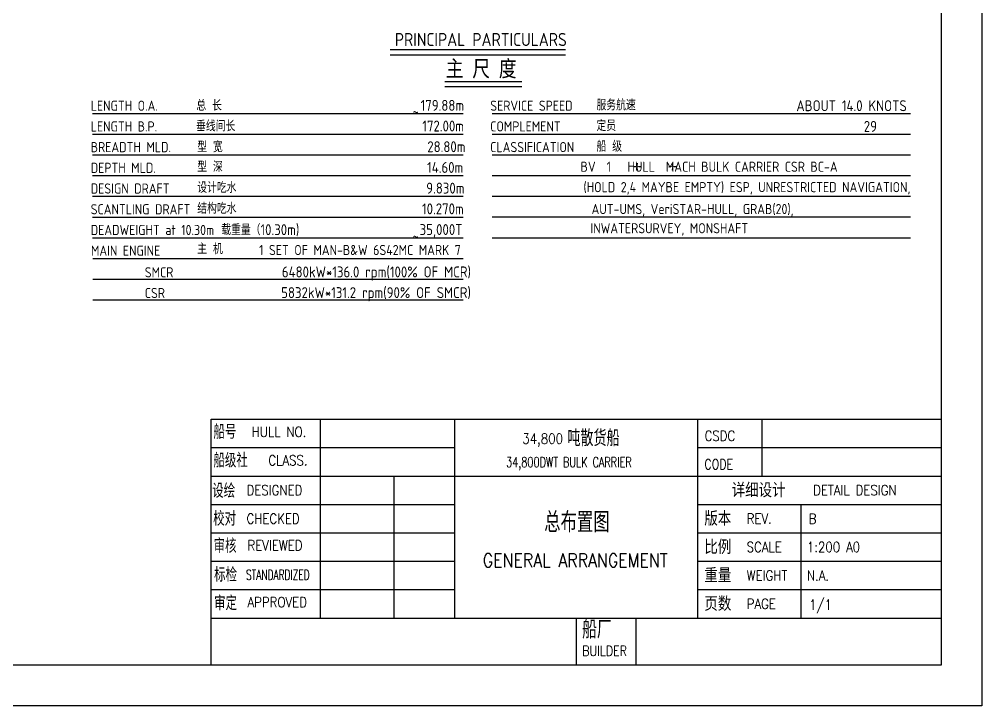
# Model space of a CAD drawing. Header units: millimetres. Extents: x -1838618 to -1600818, y -1770412 to -1553248.
# Drawn here: x -1648288 to -1600818, y -1770412 to -1736570 of the extents above; entities that cross this region are included whole.
import ezdxf
from ezdxf.enums import TextEntityAlignment as Align

# ---------------------------------------------------------------- set-up
doc = ezdxf.new("R2010")
doc.units = ezdxf.units.MM
doc.header["$LTSCALE"] = 100
doc.layers.add('101texte', color=7, linetype='Continuous')
doc.layers.add('FRAME', color=7, linetype='Continuous')
doc.styles.add('BTL', font='simplex.shx', dxfattribs={"width": 0.85, "bigfont": 'hzdxf.shx'})
doc.styles.add('HZ', font='romans.shx', dxfattribs={"width": 0.8, "height": 4, "bigfont": 'hzdx.shx'})
doc.styles.add('ROMANT', font='', dxfattribs={"width": 0.8})
doc.styles.get("Standard").update_dxf_attribs({"font": 'gbenor.shx', "width": 0.9, "bigfont": 'gbcbig.shx'})
doc.styles.get('ROMANT').set_extended_font_data('SimSun')

msp = doc.modelspace()

# ---------------------------------------------------------------- linework, layer by layer
for p, q in [((-1600818.1, -1602212.3), (-1600818.1, -1770412.3)), ((-1600818.1, -1770412.3), (-1838618.1, -1770412.3))]:
    msp.add_line(p, q)
at = {"color": 4}
for p, q in [((-1629990.9, -1738068.8), (-1621349.7, -1738068.8)), ((-1629990.9, -1738321.9), (-1621349.7, -1738321.9)), ((-1627302.9, -1739637.4), (-1623505.9, -1739637.4)), ((-1627302.9, -1739890.6), (-1623505.9, -1739890.6))]:
    msp.add_line(p, q, dxfattribs=at)
at = {"color": 2}
for p, q in [((-1644675.2, -1741215.7), (-1626398.8, -1741215.7)), ((-1624971.3, -1741215.7), (-1604328.1, -1741215.7)), ((-1644675.2, -1742235.3), (-1626398.8, -1742235.3)), ((-1624971.3, -1742235.3), (-1604328.1, -1742235.3)), ((-1644675.2, -1743256.2), (-1626398.8, -1743256.2)), ((-1624971.3, -1743256), (-1604328.1, -1743256)), ((-1644675.2, -1744277.1), (-1626398.8, -1744277.1)), ((-1624971.3, -1744276.8), (-1604328.1, -1744276.8)), ((-1644675.2, -1745298), (-1626398.8, -1745298)), ((-1624971.3, -1745297.7), (-1604328.1, -1745297.7)), ((-1624971.3, -1745297.7), (-1604328.1, -1745297.7)), ((-1644675.2, -1746318.8), (-1626398.8, -1746318.8)), ((-1624971.3, -1746318.6), (-1604328.1, -1746318.6)), ((-1644675.2, -1747339.7), (-1626398.8, -1747339.7)), ((-1624971.3, -1747339.5), (-1604328.1, -1747339.5)), ((-1644661.8, -1748360.2), (-1626398.8, -1748360.2)), ((-1644661.8, -1749381.1), (-1626398.8, -1749381.1)), ((-1644661.8, -1750401.9), (-1626398.8, -1750401.9))]:
    msp.add_line(p, q, dxfattribs=at)
at = {"color": 6}
for points in [[(-1602818.1, -1604212.3), (-1602818.1, -1768412.3)], [(-1602818.1, -1768412.3), (-1833618.1, -1768412.3)]]:
    msp.add_lwpolyline(points, dxfattribs=at)
at = {"layer": '101texte'}
for points in [[(-1617994.8, -1743836.4, 84.8, 28.3, 0), (-1617811, -1743836.4, 28.3, 28.3, 0)], [(-1617811, -1743652.6, 84.8, 28.3, 0), (-1617811, -1743836.4, 28.3, 28.3, 0)], [(-1617811, -1744020.2, 84.8, 28.3, 0), (-1617811, -1743836.4, 28.3, 28.3, 0)], [(-1617627.1, -1743836.4, 84.8, 28.3, 0), (-1617811, -1743836.4, 28.3, 28.3, 0)], [(-1616251.5, -1743836.4, 84.8, 28.3, 0), (-1616067.7, -1743836.4, 28.3, 28.3, 0)], [(-1616067.7, -1743652.6, 84.8, 28.3, 0), (-1616067.7, -1743836.4, 28.3, 28.3, 0)], [(-1616067.7, -1744020.2, 84.8, 28.3, 0), (-1616067.7, -1743836.4, 28.3, 28.3, 0)], [(-1615883.9, -1743836.4, 84.8, 28.3, 0), (-1616067.7, -1743836.4, 28.3, 28.3, 0)]]:
    msp.add_lwpolyline(points, format="xyseb", dxfattribs=at)
at = {"layer": 'FRAME', "color": 6}
msp.add_line((-1638818.1, -1768412.3), (-1638818.1, -1756288.4), dxfattribs=at)
at = {"layer": 'FRAME'}
for p, q in [((-1633439.1, -1756288.4), (-1633439.1, -1766088.4)), ((-1611657.3, -1756288.4), (-1611657.3, -1759088.4)), ((-1638818.1, -1757688.4), (-1626818.1, -1757688.4)), ((-1614818.1, -1757688.4), (-1602818.1, -1757688.4)), ((-1629807.4, -1759088.4), (-1629807.4, -1766088.4)), ((-1638818.1, -1760488.4), (-1626818.1, -1760488.4)), ((-1638818.1, -1760488.4), (-1626818.1, -1760488.4)), ((-1614818.1, -1760488.4), (-1602818.1, -1760488.4)), ((-1609735.7, -1760488.4), (-1609735.7, -1766088.4)), ((-1638818.1, -1761888.4), (-1626818.1, -1761888.4)), ((-1614818.1, -1761888.4), (-1602818.1, -1761888.4)), ((-1638818.1, -1763288.4), (-1626818.1, -1763288.4)), ((-1614818.1, -1763288.4), (-1602818.1, -1763288.4)), ((-1638818.1, -1764688.4), (-1626818.1, -1764688.4)), ((-1614818.1, -1764688.4), (-1602818.1, -1764688.4)), ((-1620818.1, -1766088.4), (-1620818.1, -1768412.3)), ((-1617878, -1766088.4), (-1617878, -1768412.3))]:
    msp.add_line(p, q, dxfattribs=at)
at = {"layer": 'FRAME', "color": 6}
for points in [[(-1638818.1, -1756288.4), (-1602818.1, -1756288.4)], [(-1638818.1, -1756288.4), (-1602818.1, -1756288.4)], [(-1626818.1, -1756288.4), (-1626818.1, -1766088.4)], [(-1614818.1, -1766088.4), (-1614818.1, -1756288.4)], [(-1638818.1, -1759088.4), (-1602818.1, -1759088.4)], [(-1638818.1, -1766088.4), (-1602818.1, -1766088.4)]]:
    msp.add_lwpolyline(points, dxfattribs=at)

# ---------------------------------------------------------------- texts
at = {"color": 4}
msp.add_text('PRINCIPAL PARTICULARS', height=645.12, dxfattribs=at).set_placement((-1629763.7, -1737892.1))
at = {"color": 4, "style": 'ROMANT', "width": 0.8}
msp.add_text('主 尺 度', height=800, dxfattribs=at).set_placement((-1627251.6, -1739401.7))
at = {"color": 2}
for s, height, p in [('LENGTH O.A.', 500, (-1644763.8, -1741084.3)), ('总 长', 537.6, (-1639554.2, -1741084.3)), ('179.88m', 537.6, (-1628493.4, -1741084.3)), ('SERVICE SPEED', 500, (-1625059.9, -1741083)), ('服务航速', 537.6, (-1619818.9, -1741062.3)), ('ABOUT 14.0 KNOTS', 537.6, (-1609961.4, -1741101.4)), ('~', 537.6, (-1628893.9, -1741434.4)), ('LENGTH B.P.', 500, (-1644763.8, -1742103.8)), ('垂线间长', 537.6, (-1639569.1, -1742097.8)), ('172.00m', 537.6, (-1628408, -1742103.8)), ('COMPLEMENT', 500, (-1625059.9, -1742102.6)), ('定员', 537.6, (-1619818.9, -1742081.8)), ('29', 537.6, (-1606634.8, -1742121)), ('BREADTH MLD.', 500, (-1644763.8, -1743123.4)), ('型 宽', 537.6, (-1639509.4, -1743125.9)), ('28.80m', 537.6, (-1628164.8, -1743123.4)), ('CLASSIFICATION', 500, (-1625059.9, -1743123.2)), ('船 级', 537.6, (-1619818.9, -1743102.5)), ('型 深', 537.6, (-1639509.4, -1744109.4)), ('DEPTH MLD.', 500, (-1644763.8, -1744144.3)), ('14.60m', 537.6, (-1628173.3, -1744144.3)), ('DESIGN DRAFT', 500, (-1644763.8, -1745165.2)), ('设计吃水', 537.6, (-1639509.4, -1745130.5)), ('9.830m', 537.6, (-1628215.3, -1745165.2)), ('SCANTLING DRAFT', 500, (-1644763.8, -1746186.1)), ('结构吃水', 537.6, (-1639509.4, -1746159.1)), ('10.270m', 537.6, (-1628423.3, -1746186.1)), ('DEADWEIGHT at 10.30m', 500, (-1644763.8, -1747206.9)), ('载重量（10.30m)', 537.6, (-1638325.9, -1747213.5)), ('35,000T', 537.6, (-1628540.8, -1747206.9)), ('~', 537.6, (-1628893.9, -1747576.3)), ('MAIN ENGINE', 500, (-1644750.4, -1748227.4)), ('主 机', 537.6, (-1639509.4, -1748153)), ('1 SET OF MAN-B&W 6S42MC MARK 7', 500, (-1636457.9, -1748196.1)), ('SMCR', 500, (-1642097.1, -1749294.2)), ('6480kW*136.0 rpm(100% OF MCR)', 537.6, (-1635335.1, -1749294.2)), ('5832kW*131.2 rpm(90% OF SMCR)', 537.6, (-1635368.8, -1750315.1)), ('CSR', 500, (-1642097.1, -1750315.1))]:
    msp.add_text(s, height=height, dxfattribs=at).set_placement(p)
for s, p in [('BV  1   HULL  MACH BULK CARRIER CSR BC-A', (-1607926.2, -1744090.9)), ('(HOLD 2,4 MAYBE EMPTY) ESP, UNRESTRICTED NAVIGATION,', (-1604337.8, -1745095.7)), ('AUT-UMS, VeriSTAR-HULL, GRAB(20),', (-1610098.7, -1746176.8)), ('INWATERSURVEY, MONSHAFT', (-1612337.9, -1747121.8))]:
    msp.add_text(s, height=500, dxfattribs=at).set_placement(p, align=Align.RIGHT)
at = {"layer": 'FRAME', "style": 'BTL'}
for s, height, width, p in [('船号 ', 700, 0.85, (-1638710.5, -1756905.8)), ('HULL NO.', 500, 0.85, (-1636825.5, -1756905.8)), ('船级社 ', 700, 0.85, (-1638710.5, -1758315.4)), ('CLASS.', 500, 0.85, (-1636000.5, -1758315.4)), ('设绘', 700, 0.85, (-1638770.8, -1759814.3)), ('DESIGNED', 500, 0.85, (-1637077.5, -1759788.4)), ('DETAIL DESIGN', 500, 0.85, (-1609133.2, -1759788.4)), ('校对', 700, 0.85, (-1638724.3, -1761188.4)), ('CHECKED', 500, 0.85, (-1637077.5, -1761188.4)), ('REV.', 500, 0.85, (-1612411, -1761188.4)), ('审核', 700, 0.85, (-1638701.1, -1762528.4)), ('REVIEWED', 500, 0.85, (-1637031, -1762505.2)), ('SCALE', 500, 0.85, (-1612411, -1762588.4)), ('标检', 700, 0.85, (-1638677.8, -1763954.3)), ('STANDARDIZED', 500, 0.65, (-1637100.5, -1763955)), ('WEIGHT', 500, 0.85, (-1612411, -1763988.4)), ('审定', 700, 0.85, (-1638677.8, -1765353.1)), ('APPROVED', 500, 0.85, (-1637031, -1765306.6)), ('PAGE', 500, 0.85, (-1612411, -1765388.4))]:
    msp.add_text(s, height=height, dxfattribs=dict(at, width=width)).set_placement(p, align=Align.MIDDLE_LEFT)
at = {"layer": 'FRAME', "color": 4, "style": 'BTL'}
for s, height, width, p in [('吨散货船', 800, 0.85, (-1621258.3, -1757617.7)), ('34,800', 500, 0.85, (-1623475.8, -1757497.7)), ('34,800DWT BULK CARRIER', 500, 0.7, (-1624275.9, -1758652.6))]:
    msp.add_text(s, height=height, dxfattribs=dict(at, width=width)).set_placement(p)
at = {"layer": 'FRAME', "style": 'BTL'}
for s, height, width, p in [('CSDC', 500, 0.85, (-1614488.7, -1757359.1)), ('CODE', 500, 0.8, (-1614498.9, -1758759.1)), ('船厂', 900, 0.85, (-1620526, -1767095.5)), ('BUILDER', 500, 0.8, (-1620526, -1767956.6))]:
    msp.add_text(s, height=height, dxfattribs=dict(at, width=width)).set_placement(p)
at = {"layer": 'FRAME', "style": 'HZ'}
for s, p in [('详细设计', (-1613151, -1759788.4)), ('版本', (-1614498.9, -1761188.4)), ('比例', (-1614498.9, -1762588.4)), ('重量', (-1614498.9, -1763988.4)), ('页数', (-1614498.9, -1765388.4))]:
    msp.add_text(s, height=700, dxfattribs=at).set_placement(p, align=Align.MIDDLE_LEFT)
at = {"layer": 'FRAME', "color": 3, "style": 'BTL', "width": 0.85}
for s, height, p in [('总布置图', 1000, (-1620784.6, -1761866.2)), ('GENERAL ARRANGEMENT', 669.31, (-1620866.7, -1763576.3))]:
    msp.add_text(s, height=height, dxfattribs=at).set_placement(p, align=Align.CENTER)
for s, p in [('B', (-1609353.1, -1761194.6)), ('1:200 A0', (-1609440.8, -1762588.4)), ('N.A.', (-1609440.8, -1763988.4))]:
    msp.add_text(s, height=500, dxfattribs=at).set_placement(p, align=Align.MIDDLE_LEFT)
msp.add_text('1/1', height=500, dxfattribs=at).set_placement((-1609333.8, -1765678))

doc.saveas('drawing.dxf')
